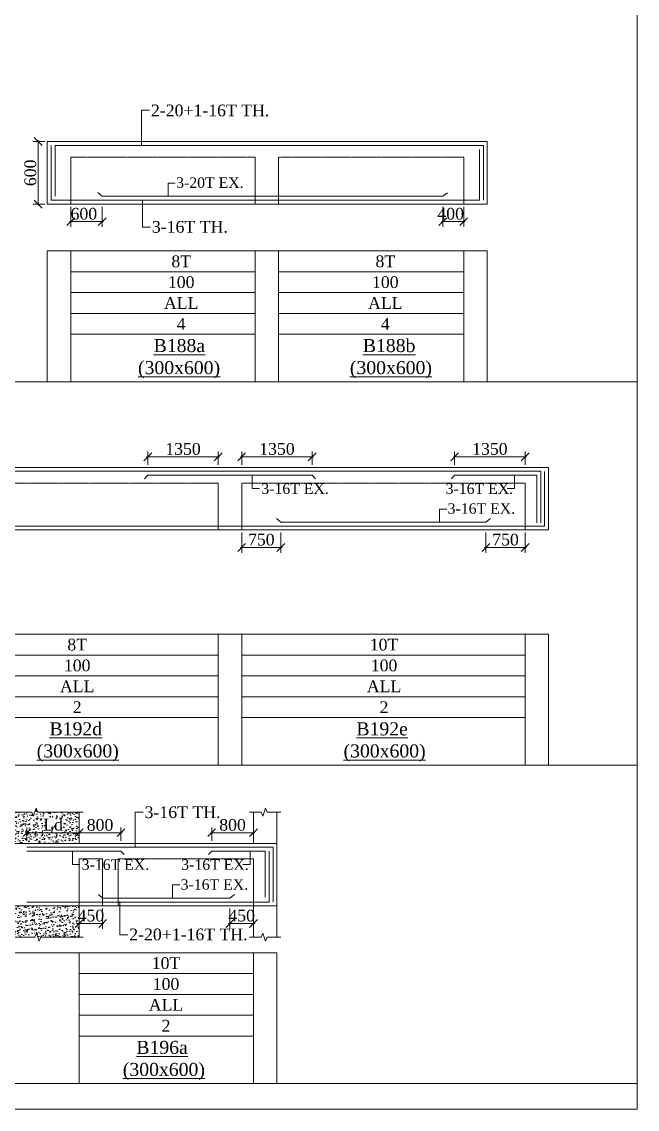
# Model space of a CAD drawing. Header units: millimetres. Extents: x 9781889 to 10654170, y -7832723 to -7608561.
# Drawn here: x 10527699 to 10539493, y -7801878 to -7781024 of the extents above; entities that cross this region are included whole.
import ezdxf
from ezdxf.enums import TextEntityAlignment as Align

# ---------------------------------------------------------------- set-up
doc = ezdxf.new("R2010")
doc.units = ezdxf.units.MM
doc.header["$LTSCALE"] = 10
doc.header["$PDMODE"] = 3
doc.linetypes.add('HIDDEN', pattern=[0.375, 0.25, -0.125])
for name, color, linetype, lineweight in [('S-CUT OUT LINE', 9, 'Continuous', 0), ('S-DIM L.S.', 7, 'Continuous', 0), ('S-HATCH', 8, 'Continuous', 0), ('S-L.S.SECTION', 5, 'Continuous', 0), ('S-L.S.SLAB LINE', 252, 'HIDDEN', 0), ('S-L.S.STEEL', 1, 'Continuous', 9), ('S-SECTION MARK', 7, 'Continuous', 0), ('S-SHEET', 251, 'Continuous', 0), ('S-TEXT', 7, 'Continuous', 0), ('S-TEXT L.S. BEAM NO.', 30, 'Continuous', 0), ('S-TEXT. L.S.', 7, 'Continuous', 0)]:
    doc.layers.add(name, color=color, linetype=linetype, lineweight=lineweight)
doc.styles.add('135', font='arial.ttf', dxfattribs={"width": 0.8, "height": 135})
doc.styles.get("Standard").update_dxf_attribs({"font": 'arial.ttf'})
doc.styles.add('TEXT', font='times.ttf')
doc.dimstyles.new('75', dxfattribs={"dimtxt": 135, "dimasz": 90, "dimexe": 0.1, "dimexo": 0.03, "dimgap": 0.09, "dimtad": 1, "dimdec": 0, "dimzin": 0, "dimdsep": 46, "dimtxsty": '135', "dimblk": 'ARCHTICK', "dimcen": 0.09, "dimclrd": 256, "dimclre": 256, "dimclrt": 256, "dimadec": 0, "dimazin": 0, "dimtfac": 1, "dimtdec": 0, "dimtofl": 0, "dimtmove": 1, "dimatfit": 3, "dimldrblk": 'DOTSMALL', "dimfxl": 1, "dimtolj": 1, "dimtzin": 0, "dimlwd": -1, "dimlwe": -1, "dimarcsym": 0})
doc.dimstyles.new('SETU_1', dxfattribs={"dimtxt": 200, "dimasz": 150, "dimexe": 100, "dimexo": 50, "dimgap": 35, "dimtad": 1, "dimdec": 0, "dimzin": 0, "dimdsep": 46, "dimtxsty": 'Standard', "dimblk": 'OBLIQUE', "dimcen": 150, "dimdle": 25, "dimclrd": 256, "dimclre": 7, "dimclrt": 256, "dimadec": 0, "dimazin": 0, "dimtfac": 1, "dimtdec": 0, "dimtofl": 0, "dimtmove": 1, "dimatfit": 3, "dimfxl": 1, "dimtolj": 1, "dimtzin": 0, "dimlwd": -1, "dimlwe": 5, "dimarcsym": 1})
pattern_1 = [(50, (462386.36, 37894.44), (182.184669, -15.9390855), [19.05, -209.55]), (355, (462386.36, 37894.44), (-35.2434214, 191.0568452), [15.24, -167.6405842]), (100.4514447, (462401.54, 37893.11), (146.941247, 175.117752), [16.1900088, -178.0902446]), (46.1842, (462386.36, 37945.24), (271.079041, -42.042328), [28.575, -314.325]), (96.6355576, (462408.95, 37941.74), (237.404134, 247.4261246), [24.285023, -267.135608]), (351.1841512, (462386.36, 37945.24), (237.404134, 247.4261246), [22.859967, -251.459732]), (21, (462411.76, 37932.54), (151.6143913, -102.2651982), [19.05, -209.55]), (326, (462411.76, 37932.54), (61.8020283, 184.187966), [15.24, -167.64]), (71.451445, (462424.4, 37924.02), (213.4164193, 81.922769), [16.1900088, -178.0899376]), (37.5, (462386.36, 37894.44), (3.08860325, 84.55503887), [0, -165.608, 0, -170.18, 0, -168.275]), (7.5, (462386.36, 37894.44), (66.8196625, 100.1805748), [0, -97.028, 0, -161.798, 0, -64.135]), (327.5, (462329.716, 37894.44), (135.59059517, -5.728744), [0, -63.5, 0, -198.12, 0, -262.89]), (317.5, (462304.32, 37894.44), (148.1291814, 25.426491), [0, -82.55, 0, -131.572, 0, -186.69])]

# ---------------------------------------------------------------- blocks, each defined once
blk = doc.blocks.new('_ArchTick')
at = {"color": 0, "linetype": 'ByBlock', "const_width": 0.15}
blk.add_lwpolyline([(-0.5, -0.5), (0.5, 0.5)], dxfattribs=at)
blk = doc.blocks.new('_Oblique')
at = {"color": 0, "linetype": 'ByBlock', "lineweight": -2}
blk.add_line((-0.5, -0.5), (0.5, 0.5), dxfattribs=at)
blk = doc.blocks.new('*D1048')
at = {"layer": 'Defpoints', "color": 0, "transparency": 16777216}
for p in [(10528188, -7783321), (10528013, -7784521), (10528188, -7784521)]:
    blk.add_point(p, dxfattribs=at)
at = {"layer": 'S-DIM L.S.', "color": 7, "lineweight": 5, "transparency": 16777216}
for p, q in [((10528138, -7783321), (10527913, -7783321)), ((10528138, -7784521), (10527913, -7784521))]:
    blk.add_line(p, q, dxfattribs=at)
at = {"layer": 'S-DIM L.S.', "transparency": 16777216}
blk.add_line((10528013, -7783296), (10528013, -7784546), dxfattribs=at)
at = {"layer": 'S-DIM L.S.', "transparency": 16777216, "xscale": 150, "yscale": 150, "zscale": 150}
for p, rotation in [((10528013, -7783321), 90), ((10528013, -7784521), 270)]:
    blk.add_blockref('_Oblique', p, dxfattribs=dict(at, rotation=rotation))
at = {"layer": 'S-DIM L.S.', "transparency": 16777216, "insert": (10527864, -7783921), "char_height": 225, "attachment_point": 5, "rotation": 90, "style": 'TEXT'}
blk.add_mtext('\\A1;600', dxfattribs=at)
blk = doc.blocks.new('*D1049')
at = {"layer": 'Defpoints', "color": 0, "transparency": 16777216}
for p in [(10528638, -7784521, 0), (10529239, -7784521, 0), (10528638, -7784857)]:
    blk.add_point(p, dxfattribs=at)
at = {"layer": 'S-DIM L.S.', "color": 7, "lineweight": 5, "transparency": 16777216}
for p, q in [((10528638, -7784571), (10528638, -7784957)), ((10529239, -7784571), (10529239, -7784957))]:
    blk.add_line(p, q, dxfattribs=at)
at = {"layer": 'S-DIM L.S.', "transparency": 16777216}
blk.add_line((10529264, -7784857), (10528613, -7784857), dxfattribs=at)
at = {"layer": 'S-DIM L.S.', "transparency": 16777216, "xscale": 150, "yscale": 150, "zscale": 150, "rotation": 180}
blk.add_blockref('_Oblique', (10528638, -7784857), dxfattribs=at)
at = {"layer": 'S-DIM L.S.', "transparency": 16777216, "xscale": 150, "yscale": 150, "zscale": 150}
blk.add_blockref('_Oblique', (10529239, -7784857), dxfattribs=at)
at = {"layer": 'S-DIM L.S.', "transparency": 16777216, "insert": (10528889, -7784707), "char_height": 225, "attachment_point": 5, "style": 'TEXT'}
blk.add_mtext('\\A1;600', dxfattribs=at)
blk = doc.blocks.new('*D1044')
at = {"layer": 'Defpoints', "color": 0, "transparency": 16777216}
for p in [(10535768, -7784521, 0), (10536168, -7784521, 0), (10536168, -7784857)]:
    blk.add_point(p, dxfattribs=at)
at = {"layer": 'S-DIM L.S.', "color": 7, "lineweight": 5, "transparency": 16777216}
for p, q in [((10535768, -7784571), (10535768, -7784957)), ((10536168, -7784571), (10536168, -7784957))]:
    blk.add_line(p, q, dxfattribs=at)
at = {"layer": 'S-DIM L.S.', "transparency": 16777216}
blk.add_line((10535743, -7784857), (10536193, -7784857), dxfattribs=at)
at = {"layer": 'S-DIM L.S.', "transparency": 16777216, "xscale": 150, "yscale": 150, "zscale": 150, "rotation": 180}
blk.add_blockref('_Oblique', (10535768, -7784857), dxfattribs=at)
at = {"layer": 'S-DIM L.S.', "transparency": 16777216, "xscale": 150, "yscale": 150, "zscale": 150}
blk.add_blockref('_Oblique', (10536168, -7784857), dxfattribs=at)
at = {"layer": 'S-DIM L.S.', "transparency": 16777216, "insert": (10535918, -7784707), "char_height": 225, "attachment_point": 5, "style": 'TEXT'}
blk.add_mtext('\\A1;400', dxfattribs=at)
blk = doc.blocks.new('*D1058')
at = {"layer": 'Defpoints', "color": 0, "transparency": 16777216}
for p in [(10531464, -7789366), (10530114, -7789570, 0), (10531464, -7789570, 0)]:
    blk.add_point(p, dxfattribs=at)
at = {"layer": 'S-DIM L.S.', "transparency": 16777216}
blk.add_line((10530089, -7789366), (10531489, -7789366), dxfattribs=at)
at = {"layer": 'S-DIM L.S.', "color": 7, "lineweight": 5, "transparency": 16777216}
for p, q in [((10530114, -7789520), (10530114, -7789266)), ((10531464, -7789520), (10531464, -7789266))]:
    blk.add_line(p, q, dxfattribs=at)
at = {"layer": 'S-DIM L.S.', "transparency": 16777216, "xscale": 150, "yscale": 150, "zscale": 150, "rotation": 180}
blk.add_blockref('_Oblique', (10530114, -7789366), dxfattribs=at)
at = {"layer": 'S-DIM L.S.', "transparency": 16777216, "xscale": 150, "yscale": 150, "zscale": 150}
blk.add_blockref('_Oblique', (10531464, -7789366), dxfattribs=at)
at = {"layer": 'S-DIM L.S.', "transparency": 16777216, "insert": (10530789, -7789216), "char_height": 225, "attachment_point": 5, "style": 'TEXT'}
blk.add_mtext('\\A1;1350', dxfattribs=at)
blk = doc.blocks.new('*D1059')
at = {"layer": 'Defpoints', "color": 0, "transparency": 16777216}
for p in [(10531914, -7789366), (10531914, -7789570, 0), (10533264, -7789570, 0)]:
    blk.add_point(p, dxfattribs=at)
at = {"layer": 'S-DIM L.S.', "transparency": 16777216}
blk.add_line((10533289, -7789366), (10531889, -7789366), dxfattribs=at)
at = {"layer": 'S-DIM L.S.', "color": 7, "lineweight": 5, "transparency": 16777216}
for p, q in [((10531914, -7789520), (10531914, -7789266)), ((10533264, -7789520), (10533264, -7789266))]:
    blk.add_line(p, q, dxfattribs=at)
at = {"layer": 'S-DIM L.S.', "transparency": 16777216, "xscale": 150, "yscale": 150, "zscale": 150, "rotation": 180}
blk.add_blockref('_Oblique', (10531914, -7789366), dxfattribs=at)
at = {"layer": 'S-DIM L.S.', "transparency": 16777216, "xscale": 150, "yscale": 150, "zscale": 150}
blk.add_blockref('_Oblique', (10533264, -7789366), dxfattribs=at)
at = {"layer": 'S-DIM L.S.', "transparency": 16777216, "insert": (10532589, -7789216), "char_height": 225, "attachment_point": 5, "style": 'TEXT'}
blk.add_mtext('\\A1;1350', dxfattribs=at)
blk = doc.blocks.new('*D1060')
at = {"layer": 'Defpoints', "color": 0, "transparency": 16777216}
for p in [(10537344, -7789366), (10535994, -7789570, 0), (10537344, -7789570, 0)]:
    blk.add_point(p, dxfattribs=at)
at = {"layer": 'S-DIM L.S.', "transparency": 16777216}
blk.add_line((10535969, -7789366), (10537369, -7789366), dxfattribs=at)
at = {"layer": 'S-DIM L.S.', "color": 7, "lineweight": 5, "transparency": 16777216}
for p, q in [((10535994, -7789520), (10535994, -7789266)), ((10537344, -7789520), (10537344, -7789266))]:
    blk.add_line(p, q, dxfattribs=at)
at = {"layer": 'S-DIM L.S.', "transparency": 16777216, "xscale": 150, "yscale": 150, "zscale": 150, "rotation": 180}
blk.add_blockref('_Oblique', (10535994, -7789366), dxfattribs=at)
at = {"layer": 'S-DIM L.S.', "transparency": 16777216, "xscale": 150, "yscale": 150, "zscale": 150}
blk.add_blockref('_Oblique', (10537344, -7789366), dxfattribs=at)
at = {"layer": 'S-DIM L.S.', "transparency": 16777216, "insert": (10536669, -7789216), "char_height": 225, "attachment_point": 5, "style": 'TEXT'}
blk.add_mtext('\\A1;1350', dxfattribs=at)
blk = doc.blocks.new('*D1061')
at = {"layer": 'Defpoints', "color": 0, "transparency": 16777216}
for p in [(10536594, -7790770, 0), (10537344, -7790770, 0), (10537344, -7791106)]:
    blk.add_point(p, dxfattribs=at)
at = {"layer": 'S-DIM L.S.', "color": 7, "lineweight": 5, "transparency": 16777216}
for p, q in [((10536594, -7790820), (10536594, -7791206)), ((10537344, -7790820), (10537344, -7791206))]:
    blk.add_line(p, q, dxfattribs=at)
at = {"layer": 'S-DIM L.S.', "transparency": 16777216}
blk.add_line((10536569, -7791106), (10537369, -7791106), dxfattribs=at)
at = {"layer": 'S-DIM L.S.', "transparency": 16777216, "xscale": 150, "yscale": 150, "zscale": 150, "rotation": 180}
blk.add_blockref('_Oblique', (10536594, -7791106), dxfattribs=at)
at = {"layer": 'S-DIM L.S.', "transparency": 16777216, "xscale": 150, "yscale": 150, "zscale": 150}
blk.add_blockref('_Oblique', (10537344, -7791106), dxfattribs=at)
at = {"layer": 'S-DIM L.S.', "transparency": 16777216, "insert": (10536969, -7790956), "char_height": 225, "attachment_point": 5, "style": 'TEXT'}
blk.add_mtext('\\A1;750', dxfattribs=at)
blk = doc.blocks.new('*D1062')
at = {"layer": 'Defpoints', "color": 0, "transparency": 16777216}
for p in [(10531914, -7790770, 0), (10532664, -7790770, 0), (10531914, -7791106)]:
    blk.add_point(p, dxfattribs=at)
at = {"layer": 'S-DIM L.S.', "color": 7, "lineweight": 5, "transparency": 16777216}
for p, q in [((10531914, -7790820), (10531914, -7791206)), ((10532664, -7790820), (10532664, -7791206))]:
    blk.add_line(p, q, dxfattribs=at)
at = {"layer": 'S-DIM L.S.', "transparency": 16777216}
blk.add_line((10532689, -7791106), (10531889, -7791106), dxfattribs=at)
at = {"layer": 'S-DIM L.S.', "transparency": 16777216, "xscale": 150, "yscale": 150, "zscale": 150, "rotation": 180}
blk.add_blockref('_Oblique', (10531914, -7791106), dxfattribs=at)
at = {"layer": 'S-DIM L.S.', "transparency": 16777216, "xscale": 150, "yscale": 150, "zscale": 150}
blk.add_blockref('_Oblique', (10532664, -7791106), dxfattribs=at)
at = {"layer": 'S-DIM L.S.', "transparency": 16777216, "insert": (10532289, -7790956), "char_height": 225, "attachment_point": 5, "style": 'TEXT'}
blk.add_mtext('\\A1;750', dxfattribs=at)
blk = doc.blocks.new('*D1068')
at = {"layer": 'Defpoints', "color": 0, "transparency": 16777216}
for p in [(10532138, -7796575), (10531338, -7796779, 0), (10532138, -7796779, 0)]:
    blk.add_point(p, dxfattribs=at)
at = {"layer": 'S-DIM L.S.', "color": 7, "lineweight": 5, "transparency": 16777216}
for p, q in [((10531338, -7796729), (10531338, -7796475)), ((10532138, -7796729), (10532138, -7796475))]:
    blk.add_line(p, q, dxfattribs=at)
at = {"layer": 'S-DIM L.S.', "transparency": 16777216}
blk.add_line((10531313, -7796575), (10532163, -7796575), dxfattribs=at)
at = {"layer": 'S-DIM L.S.', "transparency": 16777216, "xscale": 150, "yscale": 150, "zscale": 150, "rotation": 180}
blk.add_blockref('_Oblique', (10531338, -7796575), dxfattribs=at)
at = {"layer": 'S-DIM L.S.', "transparency": 16777216, "xscale": 150, "yscale": 150, "zscale": 150}
blk.add_blockref('_Oblique', (10532138, -7796575), dxfattribs=at)
at = {"layer": 'S-DIM L.S.', "transparency": 16777216, "insert": (10531738, -7796426), "char_height": 225, "attachment_point": 5, "style": 'TEXT'}
blk.add_mtext('\\A1;800', dxfattribs=at)
blk = doc.blocks.new('*D1069')
at = {"layer": 'Defpoints', "color": 0, "transparency": 16777216}
for p in [(10528799, -7796575), (10528799, -7796779, 0), (10529599, -7796779, 0)]:
    blk.add_point(p, dxfattribs=at)
at = {"layer": 'S-DIM L.S.', "color": 7, "lineweight": 5, "transparency": 16777216}
for p, q in [((10528799, -7796729), (10528799, -7796475)), ((10529599, -7796729), (10529599, -7796475))]:
    blk.add_line(p, q, dxfattribs=at)
at = {"layer": 'S-DIM L.S.', "transparency": 16777216}
blk.add_line((10529624, -7796575), (10528774, -7796575), dxfattribs=at)
at = {"layer": 'S-DIM L.S.', "transparency": 16777216, "xscale": 150, "yscale": 150, "zscale": 150, "rotation": 180}
blk.add_blockref('_Oblique', (10528799, -7796575), dxfattribs=at)
at = {"layer": 'S-DIM L.S.', "transparency": 16777216, "xscale": 150, "yscale": 150, "zscale": 150}
blk.add_blockref('_Oblique', (10529599, -7796575), dxfattribs=at)
at = {"layer": 'S-DIM L.S.', "transparency": 16777216, "insert": (10529199, -7796426), "char_height": 225, "attachment_point": 5, "style": 'TEXT'}
blk.add_mtext('\\A1;800', dxfattribs=at)
blk = doc.blocks.new('*D1070')
at = {"layer": 'Defpoints', "color": 0, "transparency": 16777216}
for p in [(10531688, -7797979, 0), (10532138, -7797979, 0), (10532138, -7798315)]:
    blk.add_point(p, dxfattribs=at)
at = {"layer": 'S-DIM L.S.', "color": 7, "lineweight": 5, "transparency": 16777216}
for p, q in [((10531688, -7798029), (10531688, -7798415)), ((10532138, -7798029), (10532138, -7798415))]:
    blk.add_line(p, q, dxfattribs=at)
at = {"layer": 'S-DIM L.S.', "transparency": 16777216}
blk.add_line((10531663, -7798315), (10532163, -7798315), dxfattribs=at)
at = {"layer": 'S-DIM L.S.', "transparency": 16777216, "xscale": 150, "yscale": 150, "zscale": 150, "rotation": 180}
blk.add_blockref('_Oblique', (10531688, -7798315), dxfattribs=at)
at = {"layer": 'S-DIM L.S.', "transparency": 16777216, "xscale": 150, "yscale": 150, "zscale": 150}
blk.add_blockref('_Oblique', (10532138, -7798315), dxfattribs=at)
at = {"layer": 'S-DIM L.S.', "transparency": 16777216, "insert": (10531913, -7798165), "char_height": 225, "attachment_point": 5, "style": 'TEXT'}
blk.add_mtext('\\A1;450', dxfattribs=at)
blk = doc.blocks.new('*D1071')
at = {"layer": 'Defpoints', "color": 0, "transparency": 16777216}
for p in [(10528798, -7797979, 0), (10529249, -7797979, 0), (10528798, -7798315)]:
    blk.add_point(p, dxfattribs=at)
at = {"layer": 'S-DIM L.S.', "color": 7, "lineweight": 5, "transparency": 16777216}
for p, q in [((10528798, -7798029), (10528798, -7798415)), ((10529249, -7798029), (10529249, -7798415))]:
    blk.add_line(p, q, dxfattribs=at)
at = {"layer": 'S-DIM L.S.', "transparency": 16777216}
blk.add_line((10529274, -7798315), (10528773, -7798315), dxfattribs=at)
at = {"layer": 'S-DIM L.S.', "transparency": 16777216, "xscale": 150, "yscale": 150, "zscale": 150, "rotation": 180}
blk.add_blockref('_Oblique', (10528798, -7798315), dxfattribs=at)
at = {"layer": 'S-DIM L.S.', "transparency": 16777216, "xscale": 150, "yscale": 150, "zscale": 150}
blk.add_blockref('_Oblique', (10529249, -7798315), dxfattribs=at)
at = {"layer": 'S-DIM L.S.', "transparency": 16777216, "insert": (10529024, -7798165), "char_height": 225, "attachment_point": 5, "style": 'TEXT'}
blk.add_mtext('\\A1;450', dxfattribs=at)
blk = doc.blocks.new('*D1072')
at = {"layer": 'Defpoints', "color": 0, "transparency": 16777216}
for p in [(10527799, -7796575), (10527799, -7796779, 0), (10528799, -7796779, 0)]:
    blk.add_point(p, dxfattribs=at)
at = {"layer": 'S-DIM L.S.', "color": 7, "lineweight": 5, "transparency": 16777216}
for p, q in [((10527799, -7796729), (10527799, -7796475)), ((10528799, -7796729), (10528799, -7796475))]:
    blk.add_line(p, q, dxfattribs=at)
at = {"layer": 'S-DIM L.S.', "transparency": 16777216}
blk.add_line((10528824, -7796575), (10527774, -7796575), dxfattribs=at)
at = {"layer": 'S-DIM L.S.', "transparency": 16777216, "xscale": 150, "yscale": 150, "zscale": 150, "rotation": 180}
blk.add_blockref('_Oblique', (10527799, -7796575), dxfattribs=at)
at = {"layer": 'S-DIM L.S.', "transparency": 16777216, "xscale": 150, "yscale": 150, "zscale": 150}
blk.add_blockref('_Oblique', (10528799, -7796575), dxfattribs=at)
at = {"layer": 'S-DIM L.S.', "transparency": 16777216, "insert": (10528299, -7796422), "char_height": 225, "attachment_point": 5, "style": 'TEXT'}
blk.add_mtext('\\A1;Ld', dxfattribs=at)

msp = doc.modelspace()

# ---------------------------------------------------------------- hatches: boundary and pattern name
at = {"layer": 'S-HATCH', "linetype": 'ByBlock'}
h = msp.add_hatch(dxfattribs=at)
h.set_pattern_fill('AR-CONC', color=256)
h.set_pattern_definition(pattern_1)
h.paths.add_polyline_path([(10527148.5, -7796778.8), (10528798.6, -7796778.8), (10528798.6, -7796178.8), (10528001.2, -7796178.8), (10527973.2, -7796101.9), (10527917.3, -7796255.6), (10527889.3, -7796178.8), (10527148.5, -7796178.8)])
h = msp.add_hatch(dxfattribs=at)
h.set_pattern_fill('AR-CONC', color=256)
h.set_pattern_definition(pattern_1)
h.paths.add_polyline_path([(10527148.5, -7798578.8), (10527951.3, -7798578.8), (10527979.3, -7798501.9), (10528035.2, -7798655.6), (10528063.2, -7798578.8), (10528798.5, -7798578.8), (10528798.5, -7797978.8), (10527148.5, -7797978.8)])

# ---------------------------------------------------------------- linework, layer by layer
at = {"layer": 'S-CUT OUT LINE', "color": 5, "elevation": 0}
for points in [[(10527070.2, -7796178.8), (10527889.3, -7796178.8), (10527917.3, -7796255.6), (10527973.2, -7796101.9), (10528001.2, -7796178.8), (10528873.6, -7796178.8)], [(10532060.1, -7796178.8), (10532288.7, -7796178.8), (10532316.7, -7796255.6), (10532372.6, -7796101.9), (10532400.6, -7796178.8), (10532663.4, -7796178.8)], [(10527070.2, -7798578.8), (10527951.3, -7798578.8), (10527979.3, -7798501.9), (10528035.2, -7798655.6), (10528063.2, -7798578.8), (10528873.5, -7798578.8)], [(10532060.1, -7798578.8), (10532288.7, -7798578.8), (10532316.7, -7798501.9), (10532372.6, -7798655.6), (10532400.6, -7798578.8), (10532663.4, -7798578.8)]]:
    msp.add_lwpolyline(points, dxfattribs=at)
at = {"layer": 'S-L.S.SECTION'}
for p, q in [((10528188.4, -7783320.8, 0), (10536619, -7783320.8, 0)), ((10528188.5, -7783320.8, 0), (10528188.5, -7784520.8, 0)), ((10536619, -7784520.8, 0), (10536619, -7783320.8, 0)), ((10528188.4, -7784520.8, 0), (10536619, -7784520.8, 0)), ((10514228.8, -7789569.7, 0), (10537793.8, -7789569.7, 0)), ((10537793.8, -7789569.7, 0), (10537793.8, -7790769.7, 0)), ((10514678.9, -7790769.7, 0), (10537793.8, -7790769.7, 0)), ((10528798.6, -7796778.8, 0), (10528798.6, -7796178.8, 0)), ((10532138.4, -7796778.8, 0), (10532138.4, -7796178.8, 0)), ((10532588.4, -7796778.8, 0), (10532588.4, -7796178.8, 0)), ((10527148.4, -7796778.8, 0), (10532588.4, -7796778.8, 0)), ((10532588.4, -7797978.8, 0), (10532588.4, -7796778.8, 0)), ((10527148.4, -7797978.8, 0), (10532588.4, -7797978.8, 0)), ((10528798.5, -7797978.8, 0), (10528798.5, -7798578.8, 0)), ((10532138.4, -7797978.8, 0), (10532138.4, -7798578.8, 0)), ((10532588.4, -7797978.8, 0), (10532588.4, -7798578.8, 0))]:
    msp.add_line(p, q, dxfattribs=at)
at = {"layer": 'S-L.S.SLAB LINE', "ltscale": 0.3}
for p, q in [((10528188.4, -7783620.8, 0), (10528188.5, -7783620.8, 0)), ((10528638.5, -7783620.8, 0), (10532168.5, -7783620.8, 0)), ((10528638.5, -7783620.8, 0), (10528638.5, -7784520.8, 0)), ((10532168.5, -7783620.8, 0), (10532168.5, -7784520.8, 0)), ((10532618.5, -7783620.8, 0), (10536169, -7783620.8, 0)), ((10532618.5, -7783620.8, 0), (10532618.5, -7784520.8, 0)), ((10536169, -7783620.8, 0), (10536169, -7784520.8, 0)), ((10526033.8, -7789869.7, 0), (10531463.8, -7789869.7, 0)), ((10531463.8, -7789869.7, 0), (10531463.8, -7790769.7, 0)), ((10531913.8, -7789869.7, 0), (10537343.8, -7789869.7, 0)), ((10531913.8, -7789869.7, 0), (10531913.8, -7790769.7, 0)), ((10537343.8, -7789869.7, 0), (10537343.8, -7790769.7, 0)), ((10528798.4, -7797078.8, 0), (10529248.4, -7797078.8, 0)), ((10528798.5, -7797078.8, 0), (10528798.5, -7797978.8, 0)), ((10529248.4, -7797078.8, 0), (10529248.4, -7797978.8, 0)), ((10529548.4, -7797078.8, 0), (10532138.4, -7797078.8, 0)), ((10529548.4, -7797078.8, 0), (10529548.4, -7797978.8, 0)), ((10532138.4, -7797078.8, 0), (10532138.4, -7797978.8, 0))]:
    msp.add_line(p, q, dxfattribs=at)
at = {"layer": 'S-L.S.STEEL'}
for p, q in [((10528263.4, -7784445.8, 0), (10528263.4, -7783395.8, 0)), ((10528338.4, -7783395.8, 0), (10536544, -7783395.8, 0)), ((10528338.4, -7784366.2, 0), (10528338.4, -7783395.8, 0)), ((10536469, -7784445.8, 0), (10536469, -7783470.8, 0)), ((10536544, -7784445.8, 0), (10536544, -7783395.8, 0)), ((10528263.4, -7784445.8, 0), (10536469, -7784445.8, 0)), ((10514315.9, -7789644.7, 0), (10537643.8, -7789644.7, 0)), ((10533263.9, -7789719.7, 0), (10533327.1, -7789786.6, 0)), ((10535993.8, -7789719.7, 0), (10535930.6, -7789786.6, 0)), ((10535993.8, -7789719.7, 0), (10537568.8, -7789719.7, 0)), ((10537568.8, -7789719.7, 0), (10537568.8, -7790635.3, 0)), ((10537643.8, -7789644.7, 0), (10537643.8, -7790635.3, 0)), ((10537718.8, -7789646.1, 0), (10537718.8, -7790694.7, 0)), ((10514315.9, -7790694.7, 0), (10537718.8, -7790694.7, 0)), ((10527798.6, -7796853.8, 0), (10532513.4, -7796853.8, 0)), ((10532513.4, -7797903.8, 0), (10532513.4, -7796853.8, 0)), ((10529598.6, -7796928.8, 0), (10527798.6, -7796928.8, 0)), ((10529598.6, -7796928.8, 0), (10529661.8, -7796995.6, 0)), ((10532363.4, -7797807.6, 0), (10532363.4, -7796928.8, 0)), ((10532438.4, -7797903.8, 0), (10532438.4, -7796928.8, 0)), ((10527798.6, -7797903.8, 0), (10532438.4, -7797903.8, 0))]:
    msp.add_line(p, q, dxfattribs=at)
at = {"layer": 'S-L.S.STEEL', "elevation": 0}
for points in [[(10535857.8, -7784302.6), (10535768.3, -7784370.8), (10529238.6, -7784370.8), (10529156.6, -7784300.1)], [(10536683.2, -7790551.5), (10536593.7, -7790619.7), (10532664, -7790619.7), (10532582, -7790549)], [(10531777.8, -7797760.5), (10531688.3, -7797828.8), (10529248.6, -7797828.8), (10529166.6, -7797758)]]:
    msp.add_lwpolyline(points, dxfattribs=at)
at = {"layer": 'S-L.S.STEEL'}
for points in [[(10533263.9, -7789719.7, 0), (10530113.8, -7789719.7, 0), (10530050.6, -7789786.6, 0)], [(10532363.4, -7796928.8, 0), (10531338.4, -7796928.8, 0), (10531275.2, -7796995.6, 0)]]:
    msp.add_polyline3d(points, dxfattribs=at)
at = {"layer": 'S-SHEET'}
for p, q in [((10528188.4, -7785417.3, 0), (10536619, -7785417.3, 0)), ((10528188.4, -7785417.3, 0), (10528188.4, -7787926.6, 0)), ((10528638.4, -7785417.3, 0), (10528638.4, -7787926.6, 0)), ((10532168.5, -7785417.3, 0), (10532168.5, -7787926.6, 0)), ((10532618.5, -7785417.3, 0), (10532618.5, -7787926.6, 0)), ((10536169, -7785417.3, 0), (10536169, -7787926.6, 0)), ((10536619, -7785417.3, 0), (10536619, -7787926.6, 0)), ((10528638.4, -7785817.3, 0), (10532168.5, -7785817.3, 0)), ((10532618.5, -7785817.3, 0), (10536169, -7785817.3, 0)), ((10528638.4, -7786217.3, 0), (10532168.5, -7786217.3, 0)), ((10532618.5, -7786217.3, 0), (10536169, -7786217.3, 0)), ((10528638.4, -7786617.3, 0), (10532168.5, -7786617.3, 0)), ((10532618.5, -7786617.3, 0), (10536169, -7786617.3, 0)), ((10528638.4, -7787017.3, 0), (10532168.5, -7787017.3, 0)), ((10532618.5, -7787017.3, 0), (10536169, -7787017.3, 0)), ((10488158.7, -7787926.6, 0), (10539492.8, -7787926.6, 0)), ((10528188.4, -7787926.6, 0), (10536619, -7787926.6, 0)), ((10510235.9, -7792767.3, 0), (10537793.8, -7792767.3, 0)), ((10531463.8, -7792767.3, 0), (10531463.8, -7795276.6, 0)), ((10531913.8, -7792767.3, 0), (10531913.8, -7795276.6, 0)), ((10537343.8, -7792767.3, 0), (10537343.8, -7795276.6, 0)), ((10537793.8, -7792767.3, 0), (10537793.8, -7795276.6, 0)), ((10526033.8, -7793167.3, 0), (10531463.8, -7793167.3, 0)), ((10531913.8, -7793167.3, 0), (10537343.8, -7793167.3, 0)), ((10526033.8, -7793567.3, 0), (10531463.8, -7793567.3, 0)), ((10531913.8, -7793567.3, 0), (10537343.8, -7793567.3, 0)), ((10526033.8, -7793967.3, 0), (10531463.8, -7793967.3, 0)), ((10531913.8, -7793967.3, 0), (10537343.8, -7793967.3, 0)), ((10526033.8, -7794367.3, 0), (10531463.8, -7794367.3, 0)), ((10531913.8, -7794367.3, 0), (10537343.8, -7794367.3, 0)), ((10488158.7, -7795276.6, 0), (10539492.8, -7795276.6, 0)), ((10510235.9, -7795276.6, 0), (10537793.8, -7795276.6, 0)), ((10527148.4, -7798875.3, 0), (10532588.4, -7798875.3, 0)), ((10528798.4, -7798875.3, 0), (10528798.4, -7801384.5, 0)), ((10532138.4, -7798875.3, 0), (10532138.4, -7801384.5, 0)), ((10532588.4, -7798875.3, 0), (10532588.4, -7801384.5, 0)), ((10528798.4, -7799275.3, 0), (10532138.4, -7799275.3, 0)), ((10528798.4, -7799675.3, 0), (10532138.4, -7799675.3, 0)), ((10528798.4, -7800075.3, 0), (10532138.4, -7800075.3, 0)), ((10528798.4, -7800475.3, 0), (10532138.4, -7800475.3, 0)), ((10488158.7, -7801384.5, 0), (10539492.8, -7801384.5, 0)), ((10527148.4, -7801384.5, 0), (10532588.4, -7801384.5, 0))]:
    msp.add_line(p, q, dxfattribs=at)
msp.add_lwpolyline([(10488158.7, -7760218.1), (10539492.8, -7760218.1), (10539492.8, -7801877.7), (10488158.7, -7801877.7)], close=True, dxfattribs=at)

# ---------------------------------------------------------------- texts
at = {"layer": 'S-TEXT', "linetype": 'ByBlock', "style": 'TEXT'}
for s, p in [('8T', (10530754.2, -7785617.3, 0)), ('8T', (10534665.2, -7785617.3, 0)), ('100', (10530754.2, -7786017.3, 0)), ('100', (10534665.2, -7786017.3, 0)), ('ALL', (10530754.2, -7786417.3, 0)), ('ALL', (10534665.2, -7786417.3, 0)), ('4', (10530754.2, -7786817.3, 0)), ('4', (10534665.2, -7786817.3, 0)), ('8T', (10528761.4, -7792967.3, 0)), ('10T', (10534641.4, -7792967.3, 0)), ('100', (10528761.4, -7793367.3, 0)), ('100', (10534641.4, -7793367.3, 0)), ('ALL', (10528761.4, -7793767.3, 0)), ('ALL', (10534641.4, -7793767.3, 0)), ('2', (10528761.4, -7794167.3, 0)), ('2', (10534641.4, -7794167.3, 0)), ('10T', (10530463.4, -7799075.3, 0)), ('100', (10530463.4, -7799475.3, 0)), ('ALL', (10530463.4, -7799875.3, 0)), ('2', (10530463.4, -7800275.3, 0))]:
    msp.add_text(s, height=225, dxfattribs=at).set_placement(p, align=Align.MIDDLE_CENTER)
at = {"layer": 'S-TEXT L.S. BEAM NO.', "linetype": 'ByBlock', "style": 'TEXT'}
for s, p in [('%%UB188a', (10530226.4, -7787358, 0)), ('%%UB188b', (10534235, -7787358, 0)), ('%%U(300x600)', (10529926.4, -7787781, 0)), ('%%U(300x600)', (10533986.6, -7787781, 0)), ('%%UB192d', (10528231.3, -7794708, 0)), ('%%UB192e', (10534111.3, -7794708, 0)), ('%%U(300x600)', (10527985.1, -7795131, 0)), ('%%U(300x600)', (10533865.1, -7795131, 0)), ('%%UB196a', (10529894.6, -7800815.9, 0)), ('%%U(300x600)', (10529635.7, -7801238.9, 0))]:
    msp.add_text(s, height=250, dxfattribs=at).set_placement(p)
at = {"layer": 'S-TEXT. L.S.', "style": 'TEXT'}
for s, height, p in [('2-20+1-16T TH.', 225, (10530174.7, -7782836.6, 0)), ('3-20T EX.', 200, (10530657.6, -7784208.8, 0)), ('3-16T TH.', 225, (10530193.1, -7785068.7, 0)), ('3-16T EX.', 200, (10532289.7, -7790077.3, 0)), ('3-16T EX.', 200, (10535822, -7790077.3, 0)), ('3-16T EX.', 200, (10535860.2, -7790457.7, 0)), ('3-16T TH.', 225, (10530052.9, -7796294.5, 0)), ('3-16T EX.', 200, (10528847.5, -7797286.3, 0)), ('3-16T EX.', 200, (10530755, -7797286.3, 0)), ('3-16T EX.', 200, (10530744.2, -7797666.7, 0)), ('2-20+1-16T TH.', 225, (10529758.4, -7798637.4, 0))]:
    msp.add_text(s, height=height, dxfattribs=at).set_placement(p)

# ---------------------------------------------------------------- dimensions: what is measured, and where the dimension line sits
at = {"layer": 'S-DIM L.S.', "color": 7}
dim = msp.add_linear_dim(base=(10528013.3, -7784520.8, 0), p1=(10528188.4, -7783320.8, 0), p2=(10528188.4, -7784520.8, 0), angle=90, dimstyle='SETU_1', override={"dimtxt": 225, "dimlfac": 0.5, "dimtxsty": 'TEXT'}, dxfattribs=at)
dim.commit()
dim.dimension.update_dxf_attribs({"geometry": '*D1048', "text_midpoint": (10527863.8, -7783920.8, 0)})
at = {"layer": 'S-DIM L.S.'}
for base, p1, p2, picture, middle in [((10528638.5, -7784856.9, 0), (10529238.6, -7784520.8, 0), (10528638.5, -7784520.8, 0), '*D1049', (10528888.5, -7784856.9, 0)), ((10528798.5, -7798314.8, 0), (10529248.6, -7797978.8, 0), (10528798.5, -7797978.8, 0), '*D1071', (10529023.5, -7798314.8, 0))]:
    dim = msp.add_linear_dim(base=base, p1=p1, p2=p2, dimstyle='SETU_1', override={"dimtxt": 225, "dimtxsty": 'TEXT'}, dxfattribs=at)
    dim.commit()
    dim.dimension.update_dxf_attribs({"geometry": picture, "text_midpoint": middle, "dimtype": 160})
for base, p1, p2, picture, middle in [((10536168.4, -7784856.9, 0), (10535768.3, -7784520.8, 0), (10536168.4, -7784520.8, 0), '*D1044', (10535918.3, -7784856.9, 0)), ((10532138.4, -7798314.8, 0), (10531688.3, -7797978.8, 0), (10532138.4, -7797978.8, 0), '*D1070', (10531913.3, -7798314.8, 0))]:
    dim = msp.add_linear_dim(base=base, p1=p1, p2=p2, angle=180, dimstyle='SETU_1', override={"dimtxt": 225, "dimtxsty": 'TEXT'}, dxfattribs=at)
    dim.commit()
    dim.dimension.update_dxf_attribs({"geometry": picture, "text_midpoint": middle, "dimtype": 160})
for base, p1, p2, picture, middle in [((10531463.8, -7789365.9, 0), (10530113.8, -7789569.7, 0), (10531463.8, -7789569.7, 0), '*D1058', (10530788.8, -7789216.5, 0)), ((10537343.8, -7789365.9, 0), (10535993.8, -7789569.7, 0), (10537343.8, -7789569.7, 0), '*D1060', (10536668.8, -7789216.5, 0)), ((10537343.8, -7791105.8, 0), (10536593.7, -7790769.7, 0), (10537343.8, -7790769.7, 0), '*D1061', (10536968.8, -7790956, 0)), ((10532138.4, -7796575, 0), (10531338.4, -7796778.8, 0), (10532138.4, -7796778.8, 0), '*D1068', (10531738.4, -7796425.5, 0))]:
    dim = msp.add_linear_dim(base=base, p1=p1, p2=p2, angle=180, dimstyle='SETU_1', override={"dimtxt": 225, "dimtxsty": 'TEXT'}, dxfattribs=at)
    dim.commit()
    dim.dimension.update_dxf_attribs({"geometry": picture, "text_midpoint": middle})
for base, p1, p2, picture, middle in [((10531913.9, -7789365.9, 0), (10533263.9, -7789569.7, 0), (10531913.9, -7789569.7, 0), '*D1059', (10532588.9, -7789216.5, 0)), ((10531913.8, -7791105.8, 0), (10532664, -7790769.7, 0), (10531913.8, -7790769.7, 0), '*D1062', (10532288.9, -7790956, 0)), ((10528798.6, -7796575, 0), (10529598.6, -7796778.8, 0), (10528798.6, -7796778.8, 0), '*D1069', (10529198.6, -7796425.5, 0))]:
    dim = msp.add_linear_dim(base=base, p1=p1, p2=p2, dimstyle='SETU_1', override={"dimtxt": 225, "dimtxsty": 'TEXT'}, dxfattribs=at)
    dim.commit()
    dim.dimension.update_dxf_attribs({"geometry": picture, "text_midpoint": middle})
dim = msp.add_linear_dim(base=(10527798.6, -7796575, 0), p1=(10528798.6, -7796778.8, 0), p2=(10527798.6, -7796778.8, 0), text='Ld', dimstyle='SETU_1', override={"dimtxt": 225, "dimtxsty": 'TEXT'}, dxfattribs=at)
dim.commit()
dim.dimension.update_dxf_attribs({"geometry": '*D1072', "text_midpoint": (10528298.6, -7796422.3, 0)})

# ---------------------------------------------------------------- leaders
at = {"layer": 'S-SECTION MARK'}
for points in [[(10529993.1, -7783395.8, 0), (10529993.1, -7782721.4, 0), (10530145.6, -7782721.4, 0)], [(10530503.7, -7784370.8, 0), (10530503.7, -7784118.5, 0), (10530639.1, -7784118.5, 0)], [(10530011.4, -7784441.9, 0), (10530011.4, -7784963.9, 0), (10530164, -7784963.9, 0)], [(10532115.6, -7789719.7, 0), (10532115.6, -7789972.1, 0), (10532255, -7789972.1, 0)], [(10537142, -7789719.7, 0), (10537142, -7789972.1, 0), (10537002.7, -7789972.1, 0)], [(10535706.3, -7790619.7, 0), (10535706.3, -7790367.4, 0), (10535841.6, -7790367.4, 0)], [(10529871.2, -7796853.8, 0), (10529871.2, -7796179.3, 0), (10530023.8, -7796179.3, 0)], [(10528673.5, -7796928.8, 0), (10528673.5, -7797181.1, 0), (10528812.8, -7797181.1, 0)], [(10532073.2, -7796928.8, 0), (10532073.2, -7797181.1, 0), (10531933.8, -7797181.1, 0)], [(10530590.3, -7797828.8, 0), (10530590.3, -7797576.4, 0), (10530725.7, -7797576.4, 0)], [(10529576.7, -7797899.8, 0), (10529576.7, -7798532.5, 0), (10529729.3, -7798532.5, 0)]]:
    msp.add_leader(points, dimstyle='75', override={"dimasz": 75}, dxfattribs=at)

doc.saveas('drawing.dxf')
